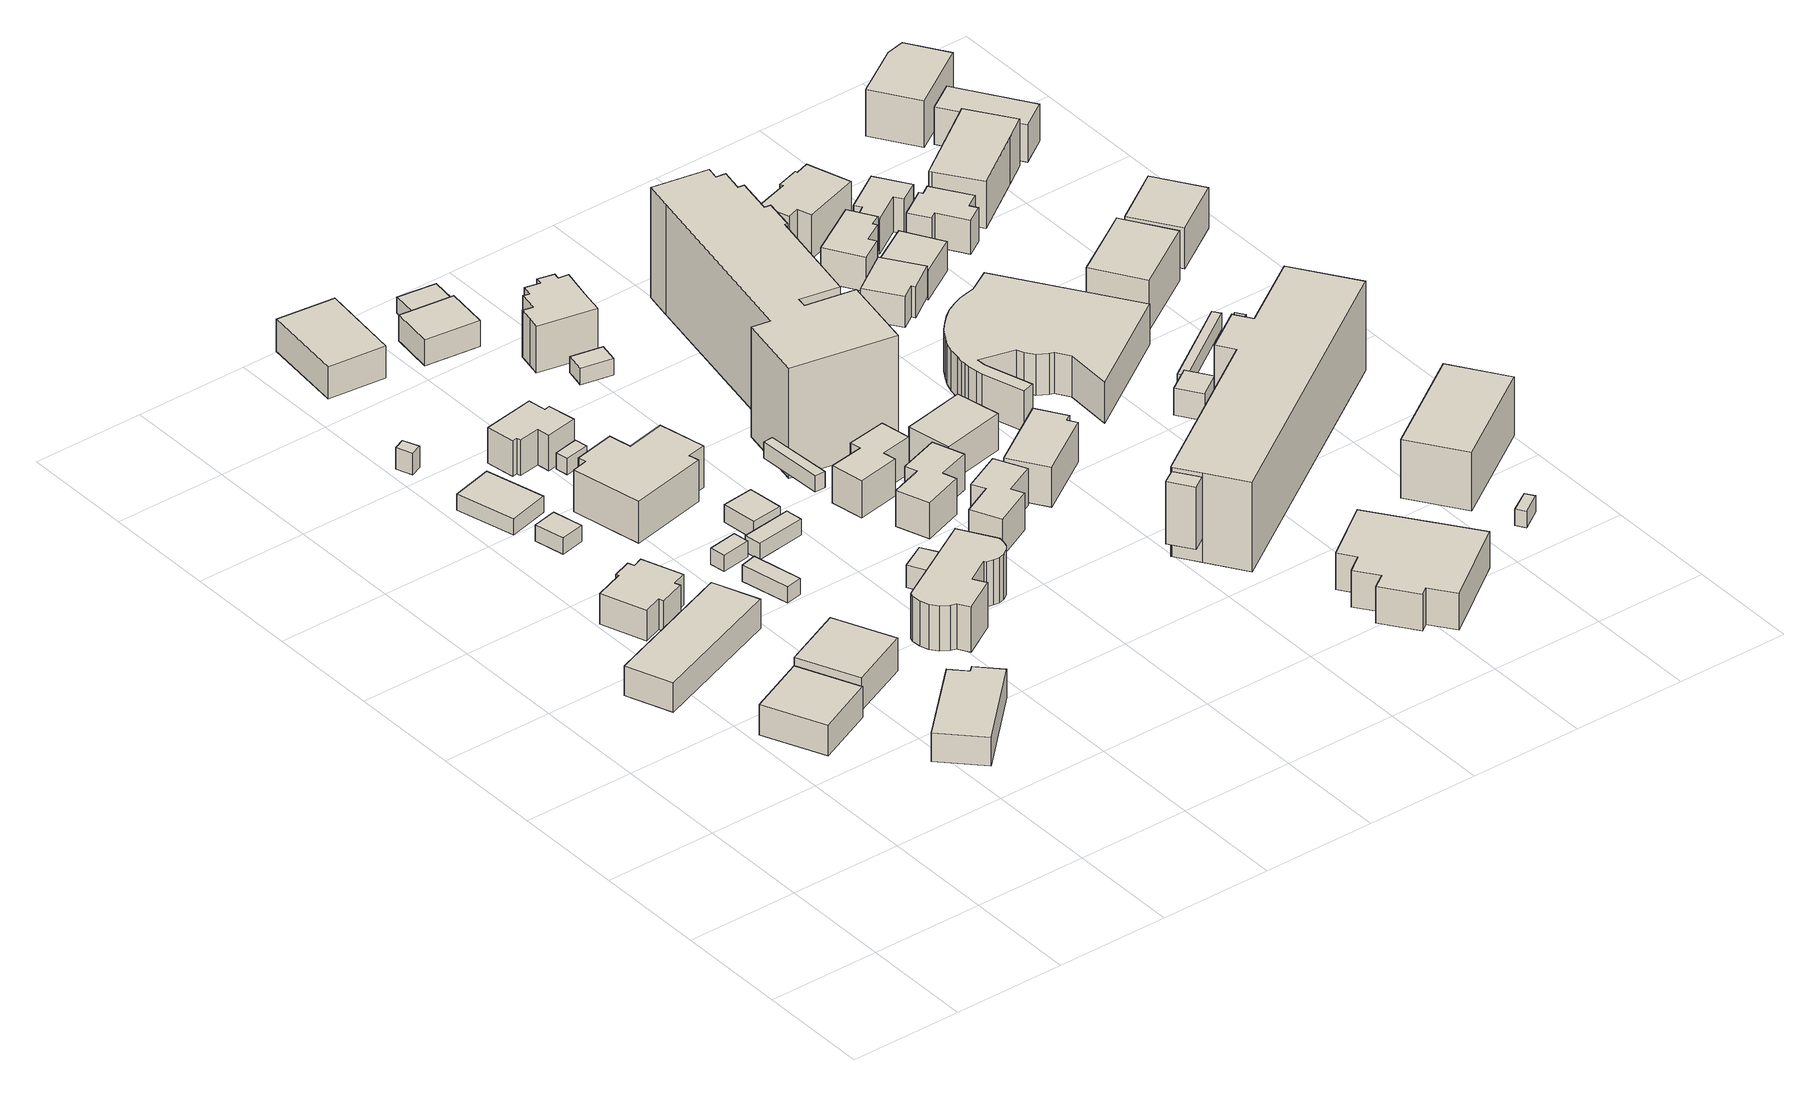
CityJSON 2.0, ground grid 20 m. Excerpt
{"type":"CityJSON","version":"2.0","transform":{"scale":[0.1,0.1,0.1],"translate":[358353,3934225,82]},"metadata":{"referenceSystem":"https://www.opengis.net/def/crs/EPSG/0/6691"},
"CityObjects":{
"building1":{"type":"Building","attributes":{"usage":"412","measuredHeight":7.4,"storeysAboveGround":2,"BuildingIDAttribute.prefecture":"14","BuildingIDAttribute.city":"14153","BuildingDetailAttribute.totalFloorArea":227.11,"BuildingDetailAttribute.buildingFootprintArea":113.55,"BuildingDetailAttribute.buildingStructureType":"601","BuildingDetailAttribute.buildingStructureOrgType":"1","BuildingDetailAttribute.orgUsage":"20","BuildingDetailAttribute.surveyYear":2015},"geometry":[{"type":"Solid","lod":"1","boundaries":[[[[0,1,2,3]],[[2,4,5,3]],[[1,6,4,2]],[[0,7,6,1]],[[3,5,7,0]],[[4,6,7,5]]]]}]},
"building2":{"type":"Building","attributes":{"usage":"412","measuredHeight":6.7,"storeysAboveGround":2,"BuildingIDAttribute.prefecture":"14","BuildingIDAttribute.city":"14153","BuildingDetailAttribute.totalFloorArea":373.74,"BuildingDetailAttribute.buildingFootprintArea":186.87,"BuildingDetailAttribute.buildingStructureType":"601","BuildingDetailAttribute.buildingStructureOrgType":"1","BuildingDetailAttribute.orgUsage":"20","BuildingDetailAttribute.surveyYear":2015},"geometry":[{"type":"Solid","lod":"1","boundaries":[[[[8,9,10,11]],[[10,12,13,11]],[[9,14,12,10]],[[8,15,14,9]],[[11,13,15,8]],[[12,14,15,13]]]]}]},
"building3":{"type":"Building","attributes":{"usage":"411","measuredHeight":6.9,"storeysAboveGround":2,"BuildingIDAttribute.prefecture":"14","BuildingIDAttribute.city":"14153","BuildingDetailAttribute.totalFloorArea":157.57,"BuildingDetailAttribute.buildingFootprintArea":78.78,"BuildingDetailAttribute.buildingStructureType":"601","BuildingDetailAttribute.buildingStructureOrgType":"1","BuildingDetailAttribute.orgUsage":"10","BuildingDetailAttribute.surveyYear":2015},"geometry":[{"type":"Solid","lod":"1","boundaries":[[[[16,17,18,19,20,21,22,23,24,25,26,27]],[[26,28,29,27]],[[25,30,28,26]],[[24,31,30,25]],[[23,32,31,24]],[[22,33,32,23]],[[21,34,33,22]],[[20,35,34,21]],[[19,36,35,20]],[[18,37,36,19]],[[17,38,37,18]],[[16,39,38,17]],[[27,29,39,16]],[[28,30,31,32,33,34,35,36,37,38,39,29]]]]}]},
"building4":{"type":"Building","attributes":{"usage":"412","measuredHeight":6.5,"storeysAboveGround":2,"BuildingIDAttribute.prefecture":"14","BuildingIDAttribute.city":"14153","BuildingDetailAttribute.totalFloorArea":269.9,"BuildingDetailAttribute.buildingFootprintArea":134.95,"BuildingDetailAttribute.buildingStructureType":"601","BuildingDetailAttribute.buildingStructureOrgType":"1","BuildingDetailAttribute.orgUsage":"20","BuildingDetailAttribute.surveyYear":2015},"geometry":[{"type":"Solid","lod":"1","boundaries":[[[[40,41,42,43,44,45]],[[44,46,47,45]],[[43,48,46,44]],[[42,49,48,43]],[[41,50,49,42]],[[40,51,50,41]],[[45,47,51,40]],[[46,48,49,50,51,47]]]]}]},
"building5":{"type":"Building","attributes":{"usage":"412","measuredHeight":7.7,"storeysAboveGround":2,"BuildingIDAttribute.prefecture":"14","BuildingIDAttribute.city":"14153","BuildingDetailAttribute.totalFloorArea":229.03,"BuildingDetailAttribute.buildingFootprintArea":114.52,"BuildingDetailAttribute.buildingStructureType":"601","BuildingDetailAttribute.buildingStructureOrgType":"1","BuildingDetailAttribute.orgUsage":"20","BuildingDetailAttribute.surveyYear":2015},"geometry":[{"type":"Solid","lod":"1","boundaries":[[[[52,53,54,55]],[[54,56,57,55]],[[53,58,56,54]],[[52,59,58,53]],[[55,57,59,52]],[[56,58,59,57]]]]}]},
"building6":{"type":"Building","attributes":{"BuildingIDAttribute.prefecture":"14","BuildingIDAttribute.city":"14153","BuildingDetailAttribute.surveyYear":2015},"geometry":[{"type":"Solid","lod":"1","boundaries":[[[[60,61,62,63]],[[62,64,65,63]],[[61,66,64,62]],[[60,67,66,61]],[[63,65,67,60]],[[64,66,67,65]]]]}]},
"building7":{"type":"Building","attributes":{"usage":"411","storeysAboveGround":1,"BuildingIDAttribute.prefecture":"14","BuildingIDAttribute.city":"14153","BuildingDetailAttribute.totalFloorArea":80.74,"BuildingDetailAttribute.buildingFootprintArea":80.74,"BuildingDetailAttribute.buildingStructureType":"601","BuildingDetailAttribute.buildingStructureOrgType":"1","BuildingDetailAttribute.orgUsage":"10","BuildingDetailAttribute.surveyYear":2015},"geometry":[{"type":"Solid","lod":"1","boundaries":[[[[68,69,70,71]],[[70,72,73,71]],[[69,74,72,70]],[[68,75,74,69]],[[71,73,75,68]],[[72,74,75,73]]]]}]},
"building8":{"type":"Building","attributes":{"measuredHeight":5,"BuildingIDAttribute.prefecture":"14","BuildingIDAttribute.city":"14153","BuildingDetailAttribute.surveyYear":2015},"geometry":[{"type":"Solid","lod":"1","boundaries":[[[[76,77,78,79]],[[78,80,81,79]],[[77,82,80,78]],[[76,83,82,77]],[[79,81,83,76]],[[80,82,83,81]]]]}]},
"building9":{"type":"Building","attributes":{"BuildingIDAttribute.prefecture":"14","BuildingIDAttribute.city":"14153","BuildingDetailAttribute.surveyYear":2015},"geometry":[{"type":"Solid","lod":"1","boundaries":[[[[84,85,86,87]],[[86,88,89,87]],[[85,90,88,86]],[[84,91,90,85]],[[87,89,91,84]],[[88,90,91,89]]]]}]},
"building10":{"type":"Building","attributes":{"BuildingIDAttribute.prefecture":"14","BuildingIDAttribute.city":"14153","BuildingDetailAttribute.surveyYear":2015},"geometry":[{"type":"Solid","lod":"1","boundaries":[[[[92,93,94,95]],[[94,96,97,95]],[[93,98,96,94]],[[92,99,98,93]],[[95,97,99,92]],[[96,98,99,97]]]]}]},
"building11":{"type":"Building","attributes":{"usage":"411","measuredHeight":7.5,"storeysAboveGround":2,"BuildingIDAttribute.prefecture":"14","BuildingIDAttribute.city":"14153","BuildingDetailAttribute.totalFloorArea":120.99,"BuildingDetailAttribute.buildingFootprintArea":60.5,"BuildingDetailAttribute.buildingStructureType":"601","BuildingDetailAttribute.buildingStructureOrgType":"1","BuildingDetailAttribute.orgUsage":"10","BuildingDetailAttribute.surveyYear":2015},"geometry":[{"type":"Solid","lod":"1","boundaries":[[[[100,101,102,103,104,105,106,107,108,109]],[[108,110,111,109]],[[107,112,110,108]],[[106,113,112,107]],[[105,114,113,106]],[[104,115,114,105]],[[103,116,115,104]],[[102,117,116,103]],[[101,118,117,102]],[[100,119,118,101]],[[109,111,119,100]],[[110,112,113,114,115,116,117,118,119,111]]]]}]},
"building12":{"type":"Building","attributes":{"BuildingIDAttribute.prefecture":"14","BuildingIDAttribute.city":"14153","BuildingDetailAttribute.surveyYear":2015},"geometry":[{"type":"Solid","lod":"1","boundaries":[[[[120,121,122,123]],[[122,124,125,123]],[[121,126,124,122]],[[120,127,126,121]],[[123,125,127,120]],[[124,126,127,125]]]]}]},
"building13":{"type":"Building","attributes":{"usage":"411","measuredHeight":8.9,"storeysAboveGround":2,"BuildingIDAttribute.prefecture":"14","BuildingIDAttribute.city":"14153","BuildingDetailAttribute.totalFloorArea":356.47,"BuildingDetailAttribute.buildingFootprintArea":178.23,"BuildingDetailAttribute.buildingStructureType":"601","BuildingDetailAttribute.buildingStructureOrgType":"1","BuildingDetailAttribute.orgUsage":"10","BuildingDetailAttribute.surveyYear":2015},"geometry":[{"type":"Solid","lod":"1","boundaries":[[[[128,129,130,131,132,133,134,135,136,137]],[[136,138,139,137]],[[135,140,138,136]],[[134,141,140,135]],[[133,142,141,134]],[[132,143,142,133]],[[131,144,143,132]],[[130,145,144,131]],[[129,146,145,130]],[[128,147,146,129]],[[137,139,147,128]],[[138,140,141,142,143,144,145,146,147,139]]]]}]},
"building14":{"type":"Building","attributes":{"BuildingIDAttribute.prefecture":"14","BuildingIDAttribute.city":"14153","BuildingDetailAttribute.surveyYear":2015},"geometry":[{"type":"Solid","lod":"1","boundaries":[[[[148,149,150,151]],[[150,152,153,151]],[[149,154,152,150]],[[148,155,154,149]],[[151,153,155,148]],[[152,154,155,153]]]]}]},
"building15":{"type":"Building","attributes":{"usage":"413","measuredHeight":10.3,"storeysAboveGround":2,"BuildingIDAttribute.prefecture":"14","BuildingIDAttribute.city":"14153","BuildingDetailAttribute.totalFloorArea":284.96,"BuildingDetailAttribute.buildingFootprintArea":142.48,"BuildingDetailAttribute.buildingStructureType":"601","BuildingDetailAttribute.buildingStructureOrgType":"1","BuildingDetailAttribute.orgUsage":"30","BuildingDetailAttribute.surveyYear":2015},"geometry":[{"type":"Solid","lod":"1","boundaries":[[[[156,157,158,159,160,161,162,163,164,165,166,167,168,169,170,171,172,173,174,175]],[[174,176,177,175]],[[173,178,176,174]],[[172,179,178,173]],[[171,180,179,172]],[[170,181,180,171]],[[169,182,181,170]],[[168,183,182,169]],[[167,184,183,168]],[[166,185,184,167]],[[165,186,185,166]],[[164,187,186,165]],[[163,188,187,164]],[[162,189,188,163]],[[161,190,189,162]],[[160,191,190,161]],[[159,192,191,160]],[[158,193,192,159]],[[157,194,193,158]],[[156,195,194,157]],[[175,177,195,156]],[[176,178,179,180,181,182,183,184,185,186,187,188,189,190,191,192,193,194,195,177]]]]}]},
"building16":{"type":"Building","attributes":{"usage":"412","measuredHeight":6.8,"storeysAboveGround":2,"BuildingIDAttribute.prefecture":"14","BuildingIDAttribute.city":"14153","BuildingDetailAttribute.totalFloorArea":257.32,"BuildingDetailAttribute.buildingFootprintArea":128.66,"BuildingDetailAttribute.buildingStructureType":"601","BuildingDetailAttribute.buildingStructureOrgType":"1","BuildingDetailAttribute.orgUsage":"20","BuildingDetailAttribute.surveyYear":2015},"geometry":[{"type":"Solid","lod":"1","boundaries":[[[[196,197,198,199]],[[198,200,201,199]],[[197,202,200,198]],[[196,203,202,197]],[[199,201,203,196]],[[200,202,203,201]]]]}]},
"building17":{"type":"Building","attributes":{"usage":"411","measuredHeight":3.7,"storeysAboveGround":1,"BuildingIDAttribute.prefecture":"14","BuildingIDAttribute.city":"14153","BuildingDetailAttribute.totalFloorArea":35.88,"BuildingDetailAttribute.buildingFootprintArea":35.88,"BuildingDetailAttribute.buildingStructureType":"610","BuildingDetailAttribute.buildingStructureOrgType":"2","BuildingDetailAttribute.orgUsage":"10","BuildingDetailAttribute.surveyYear":2015},"geometry":[{"type":"Solid","lod":"1","boundaries":[[[[204,205,206,207]],[[206,208,209,207]],[[205,210,208,206]],[[204,211,210,205]],[[207,209,211,204]],[[208,210,211,209]]]]}]},
"building18":{"type":"Building","attributes":{"measuredHeight":6.7,"BuildingIDAttribute.prefecture":"14","BuildingIDAttribute.city":"14153","BuildingDetailAttribute.surveyYear":2015},"geometry":[{"type":"Solid","lod":"1","boundaries":[[[[212,213,214,215]],[[214,216,217,215]],[[213,218,216,214]],[[212,219,218,213]],[[215,217,219,212]],[[216,218,219,217]]]]}]},
"building19":{"type":"Building","attributes":{"usage":"412","measuredHeight":5.6,"storeysAboveGround":1,"BuildingIDAttribute.prefecture":"14","BuildingIDAttribute.city":"14153","BuildingDetailAttribute.totalFloorArea":75.4,"BuildingDetailAttribute.buildingFootprintArea":75.4,"BuildingDetailAttribute.buildingStructureType":"601","BuildingDetailAttribute.buildingStructureOrgType":"1","BuildingDetailAttribute.orgUsage":"20","BuildingDetailAttribute.surveyYear":2015},"geometry":[{"type":"Solid","lod":"1","boundaries":[[[[220,221,222,223]],[[222,224,225,223]],[[221,226,224,222]],[[220,227,226,221]],[[223,225,227,220]],[[224,226,227,225]]]]}]},
"building20":{"type":"Building","attributes":{"BuildingIDAttribute.prefecture":"14","BuildingIDAttribute.city":"14153","BuildingDetailAttribute.surveyYear":2015},"geometry":[{"type":"Solid","lod":"1","boundaries":[[[[228,229,230,231]],[[230,232,233,231]],[[229,234,232,230]],[[228,235,234,229]],[[231,233,235,228]],[[232,234,235,233]]]]}]},
"building21":{"type":"Building","attributes":{"usage":"411","storeysAboveGround":2,"BuildingIDAttribute.prefecture":"14","BuildingIDAttribute.city":"14153","BuildingDetailAttribute.totalFloorArea":78.2,"BuildingDetailAttribute.buildingFootprintArea":39.1,"BuildingDetailAttribute.buildingStructureType":"601","BuildingDetailAttribute.buildingStructureOrgType":"1","BuildingDetailAttribute.orgUsage":"10","BuildingDetailAttribute.surveyYear":2015},"geometry":[{"type":"Solid","lod":"1","boundaries":[[[[236,237,238,239]],[[238,240,241,239]],[[237,242,240,238]],[[236,243,242,237]],[[239,241,243,236]],[[240,242,243,241]]]]}]},
"building22":{"type":"Building","attributes":{"usage":"412","measuredHeight":7.7,"storeysAboveGround":2,"BuildingIDAttribute.prefecture":"14","BuildingIDAttribute.city":"14153","BuildingDetailAttribute.totalFloorArea":134.93,"BuildingDetailAttribute.buildingFootprintArea":67.46,"BuildingDetailAttribute.buildingStructureType":"601","BuildingDetailAttribute.buildingStructureOrgType":"1","BuildingDetailAttribute.orgUsage":"20","BuildingDetailAttribute.surveyYear":2015},"geometry":[{"type":"Solid","lod":"1","boundaries":[[[[244,245,246,247,248,249,250,251]],[[250,252,253,251]],[[249,254,252,250]],[[248,255,254,249]],[[247,256,255,248]],[[246,257,256,247]],[[245,258,257,246]],[[244,259,258,245]],[[251,253,259,244]],[[252,254,255,256,257,258,259,253]]]]}]},
"building23":{"type":"Building","attributes":{"usage":"412","measuredHeight":7.3,"storeysAboveGround":2,"BuildingIDAttribute.prefecture":"14","BuildingIDAttribute.city":"14153","BuildingDetailAttribute.totalFloorArea":142.23,"BuildingDetailAttribute.buildingFootprintArea":71.11,"BuildingDetailAttribute.buildingStructureType":"601","BuildingDetailAttribute.buildingStructureOrgType":"1","BuildingDetailAttribute.orgUsage":"20","BuildingDetailAttribute.surveyYear":2015},"geometry":[{"type":"Solid","lod":"1","boundaries":[[[[260,261,262,263,264,265,266,267]],[[266,268,269,267]],[[265,270,268,266]],[[264,271,270,265]],[[263,272,271,264]],[[262,273,272,263]],[[261,274,273,262]],[[260,275,274,261]],[[267,269,275,260]],[[268,270,271,272,273,274,275,269]]]]}]},
"building24":{"type":"Building","attributes":{"BuildingIDAttribute.prefecture":"14","BuildingIDAttribute.city":"14153","BuildingDetailAttribute.surveyYear":2015},"geometry":[{"type":"Solid","lod":"1","boundaries":[[[[276,277,278,279]],[[278,280,281,279]],[[277,282,280,278]],[[276,283,282,277]],[[279,281,283,276]],[[280,282,283,281]]]]}]},
"building25":{"type":"Building","attributes":{"usage":"412","measuredHeight":7.5,"storeysAboveGround":2,"BuildingIDAttribute.prefecture":"14","BuildingIDAttribute.city":"14153","BuildingDetailAttribute.totalFloorArea":141.42,"BuildingDetailAttribute.buildingFootprintArea":70.71,"BuildingDetailAttribute.buildingStructureType":"601","BuildingDetailAttribute.buildingStructureOrgType":"1","BuildingDetailAttribute.orgUsage":"20","BuildingDetailAttribute.surveyYear":2015},"geometry":[{"type":"Solid","lod":"1","boundaries":[[[[284,285,286,287,288,289,290,291]],[[290,292,293,291]],[[289,294,292,290]],[[288,295,294,289]],[[287,296,295,288]],[[286,297,296,287]],[[285,298,297,286]],[[284,299,298,285]],[[291,293,299,284]],[[292,294,295,296,297,298,299,293]]]]}]},
"building26":{"type":"Building","attributes":{"usage":"411","measuredHeight":9.6,"storeysAboveGround":3,"BuildingIDAttribute.prefecture":"14","BuildingIDAttribute.city":"14153","BuildingDetailAttribute.totalFloorArea":243.82,"BuildingDetailAttribute.buildingFootprintArea":81.27,"BuildingDetailAttribute.buildingStructureType":"601","BuildingDetailAttribute.buildingStructureOrgType":"1","BuildingDetailAttribute.orgUsage":"10","BuildingDetailAttribute.surveyYear":2015},"geometry":[{"type":"Solid","lod":"1","boundaries":[[[[300,301,302,303,304,305,306,307,308,309,310,311,312,313]],[[312,314,315,313]],[[311,316,314,312]],[[310,317,316,311]],[[309,318,317,310]],[[308,319,318,309]],[[307,320,319,308]],[[306,321,320,307]],[[305,322,321,306]],[[304,323,322,305]],[[303,324,323,304]],[[302,325,324,303]],[[301,326,325,302]],[[300,327,326,301]],[[313,315,327,300]],[[314,316,317,318,319,320,321,322,323,324,325,326,327,315]]]]}]},
"building27":{"type":"Building","attributes":{"usage":"412","measuredHeight":12.8,"storeysAboveGround":6,"BuildingIDAttribute.prefecture":"14","BuildingIDAttribute.city":"14153","BuildingDetailAttribute.totalFloorArea":72.47,"BuildingDetailAttribute.buildingFootprintArea":12.08,"BuildingDetailAttribute.buildingStructureType":"610","BuildingDetailAttribute.buildingStructureOrgType":"2","BuildingDetailAttribute.orgUsage":"20","BuildingDetailAttribute.surveyYear":2015},"geometry":[{"type":"Solid","lod":"1","boundaries":[[[[328,329,330,331]],[[330,332,333,331]],[[329,334,332,330]],[[328,335,334,329]],[[331,333,335,328]],[[332,334,335,333]]]]}]},
"building28":{"type":"Building","attributes":{"usage":"412","measuredHeight":7.9,"storeysAboveGround":2,"BuildingIDAttribute.prefecture":"14","BuildingIDAttribute.city":"14153","BuildingDetailAttribute.totalFloorArea":156.01,"BuildingDetailAttribute.buildingFootprintArea":78.01,"BuildingDetailAttribute.buildingStructureType":"601","BuildingDetailAttribute.buildingStructureOrgType":"1","BuildingDetailAttribute.orgUsage":"20","BuildingDetailAttribute.surveyYear":2015},"geometry":[{"type":"Solid","lod":"1","boundaries":[[[[336,337,338,339]],[[338,340,341,339]],[[337,342,340,338]],[[336,343,342,337]],[[339,341,343,336]],[[340,342,343,341]]]]}]},
"building29":{"type":"Building","attributes":{"usage":"411","measuredHeight":8.7,"storeysAboveGround":2,"BuildingIDAttribute.prefecture":"14","BuildingIDAttribute.city":"14153","BuildingDetailAttribute.totalFloorArea":176.32,"BuildingDetailAttribute.buildingFootprintArea":88.16,"BuildingDetailAttribute.buildingStructureType":"601","BuildingDetailAttribute.buildingStructureOrgType":"1","BuildingDetailAttribute.orgUsage":"10","BuildingDetailAttribute.surveyYear":2015},"geometry":[{"type":"Solid","lod":"1","boundaries":[[[[344,345,346,347,348,349]],[[348,350,351,349]],[[347,352,350,348]],[[346,353,352,347]],[[345,354,353,346]],[[344,355,354,345]],[[349,351,355,344]],[[350,352,353,354,355,351]]]]}]},
"building30":{"type":"Building","attributes":{"usage":"412","measuredHeight":21.2,"storeysAboveGround":7,"BuildingIDAttribute.prefecture":"14","BuildingIDAttribute.city":"14153","BuildingDetailAttribute.totalFloorArea":4396.04,"BuildingDetailAttribute.buildingFootprintArea":628.01,"BuildingDetailAttribute.buildingStructureType":"610","BuildingDetailAttribute.buildingStructureOrgType":"2","BuildingDetailAttribute.orgUsage":"20","BuildingDetailAttribute.surveyYear":2015},"geometry":[{"type":"Solid","lod":"1","boundaries":[[[[356,357,358,359,360,361,362,363,364,365,366,367,368,369,370,371,372,373,374,375]],[[374,376,377,375]],[[373,378,376,374]],[[372,379,378,373]],[[371,380,379,372]],[[370,381,380,371]],[[369,382,381,370]],[[368,383,382,369]],[[367,384,383,368]],[[366,385,384,367]],[[365,386,385,366]],[[364,387,386,365]],[[363,388,387,364]],[[362,389,388,363]],[[361,390,389,362]],[[360,391,390,361]],[[359,392,391,360]],[[358,393,392,359]],[[357,394,393,358]],[[356,395,394,357]],[[375,377,395,356]],[[376,378,379,380,381,382,383,384,385,386,387,388,389,390,391,392,393,394,395,377]]]]}]},
"building31":{"type":"Building","attributes":{"measuredHeight":7.3,"BuildingIDAttribute.prefecture":"14","BuildingIDAttribute.city":"14153","BuildingDetailAttribute.surveyYear":2015},"geometry":[{"type":"Solid","lod":"1","boundaries":[[[[396,397,398,399,400,401,402,403,404,405]],[[404,406,407,405]],[[403,408,406,404]],[[402,409,408,403]],[[401,410,409,402]],[[400,411,410,401]],[[399,412,411,400]],[[398,413,412,399]],[[397,414,413,398]],[[396,415,414,397]],[[405,407,415,396]],[[406,408,409,410,411,412,413,414,415,407]]]]}]},
"building32":{"type":"Building","attributes":{"usage":"412","measuredHeight":17,"storeysAboveGround":6,"BuildingIDAttribute.prefecture":"14","BuildingIDAttribute.city":"14153","BuildingDetailAttribute.totalFloorArea":3947.11,"BuildingDetailAttribute.buildingFootprintArea":657.85,"BuildingDetailAttribute.buildingStructureType":"610","BuildingDetailAttribute.buildingStructureOrgType":"2","BuildingDetailAttribute.orgUsage":"20","BuildingDetailAttribute.surveyYear":2015},"geometry":[{"type":"Solid","lod":"1","boundaries":[[[[416,417,418,419,420,421,422,423,424,425]],[[424,426,427,425]],[[423,428,426,424]],[[422,429,428,423]],[[421,430,429,422]],[[420,431,430,421]],[[419,432,431,420]],[[418,433,432,419]],[[417,434,433,418]],[[416,435,434,417]],[[425,427,435,416]],[[426,428,429,430,431,432,433,434,435,427]]]]}]},
"building33":{"type":"Building","attributes":{"usage":"411","measuredHeight":7,"storeysAboveGround":2,"BuildingIDAttribute.prefecture":"14","BuildingIDAttribute.city":"14153","BuildingDetailAttribute.totalFloorArea":111.38,"BuildingDetailAttribute.buildingFootprintArea":55.69,"BuildingDetailAttribute.buildingStructureType":"601","BuildingDetailAttribute.buildingStructureOrgType":"1","BuildingDetailAttribute.orgUsage":"10","BuildingDetailAttribute.surveyYear":2015},"geometry":[{"type":"Solid","lod":"1","boundaries":[[[[436,437,438,439,440,441]],[[440,442,443,441]],[[439,444,442,440]],[[438,445,444,439]],[[437,446,445,438]],[[436,447,446,437]],[[441,443,447,436]],[[442,444,445,446,447,443]]]]}]},
"building34":{"type":"Building","attributes":{"usage":"422","measuredHeight":10.6,"storeysAboveGround":2,"BuildingIDAttribute.prefecture":"14","BuildingIDAttribute.city":"14153","BuildingDetailAttribute.totalFloorArea":1044.1,"BuildingDetailAttribute.buildingFootprintArea":522.05,"BuildingDetailAttribute.buildingStructureType":"610","BuildingDetailAttribute.buildingStructureOrgType":"2","BuildingDetailAttribute.orgUsage":"135","BuildingDetailAttribute.surveyYear":2015},"geometry":[{"type":"Solid","lod":"1","boundaries":[[[[448,449,450,451,452,453,454,455,456,457,458,459,460,461,462,463,464,465,466,467,468,469,470,471,472,473,474,475,476,477]],[[476,478,479,477]],[[475,480,478,476]],[[474,481,480,475]],[[473,482,481,474]],[[472,483,482,473]],[[471,484,483,472]],[[470,485,484,471]],[[469,486,485,470]],[[468,487,486,469]],[[467,488,487,468]],[[466,489,488,467]],[[465,490,489,466]],[[464,491,490,465]],[[463,492,491,464]],[[462,493,492,463]],[[461,494,493,462]],[[460,495,494,461]],[[459,496,495,460]],[[458,497,496,459]],[[457,498,497,458]],[[456,499,498,457]],[[455,500,499,456]],[[454,501,500,455]],[[453,502,501,454]],[[452,503,502,453]],[[451,504,503,452]],[[450,505,504,451]],[[449,506,505,450]],[[448,507,506,449]],[[477,479,507,448]],[[478,480,481,482,483,484,485,486,487,488,489,490,491,492,493,494,495,496,497,498,499,500,501,502,503,504,505,506,507,479]]]]}]},
"building35":{"type":"Building","attributes":{"measuredHeight":6.8,"BuildingIDAttribute.prefecture":"14","BuildingIDAttribute.city":"14153","BuildingDetailAttribute.surveyYear":2015},"geometry":[{"type":"Solid","lod":"1","boundaries":[[[[508,509,510,511]],[[510,512,513,511]],[[509,514,512,510]],[[508,515,514,509]],[[511,513,515,508]],[[512,514,515,513]]]]}]},
"building36":{"type":"Building","attributes":{"BuildingIDAttribute.prefecture":"14","BuildingIDAttribute.city":"14153","BuildingDetailAttribute.surveyYear":2015},"geometry":[{"type":"Solid","lod":"1","boundaries":[[[[516,517,518,519]],[[518,520,521,519]],[[517,522,520,518]],[[516,523,522,517]],[[519,521,523,516]],[[520,522,523,521]]]]}]},
"building37":{"type":"Building","attributes":{"usage":"411","measuredHeight":7.3,"storeysAboveGround":2,"BuildingIDAttribute.prefecture":"14","BuildingIDAttribute.city":"14153","BuildingDetailAttribute.totalFloorArea":115.41,"BuildingDetailAttribute.buildingFootprintArea":57.7,"BuildingDetailAttribute.buildingStructureType":"601","BuildingDetailAttribute.buildingStructureOrgType":"1","BuildingDetailAttribute.orgUsage":"10","BuildingDetailAttribute.surveyYear":2015},"geometry":[{"type":"Solid","lod":"1","boundaries":[[[[524,525,526,527,528,529,530,531]],[[530,532,533,531]],[[529,534,532,530]],[[528,535,534,529]],[[527,536,535,528]],[[526,537,536,527]],[[525,538,537,526]],[[524,539,538,525]],[[531,533,539,524]],[[532,534,535,536,537,538,539,533]]]]}]},
"building38":{"type":"Building","attributes":{"usage":"411","measuredHeight":8.3,"storeysAboveGround":2,"BuildingIDAttribute.prefecture":"14","BuildingIDAttribute.city":"14153","BuildingDetailAttribute.totalFloorArea":108.75,"BuildingDetailAttribute.buildingFootprintArea":54.37,"BuildingDetailAttribute.buildingStructureType":"601","BuildingDetailAttribute.buildingStructureOrgType":"1","BuildingDetailAttribute.orgUsage":"10","BuildingDetailAttribute.surveyYear":2015},"geometry":[{"type":"Solid","lod":"1","boundaries":[[[[540,541,542,543]],[[542,544,545,543]],[[541,546,544,542]],[[540,547,546,541]],[[543,545,547,540]],[[544,546,547,545]]]]}]},
"building39":{"type":"Building","attributes":{"usage":"411","measuredHeight":9.3,"storeysAboveGround":2,"BuildingIDAttribute.prefecture":"14","BuildingIDAttribute.city":"14153","BuildingDetailAttribute.totalFloorArea":168.23,"BuildingDetailAttribute.buildingFootprintArea":84.11,"BuildingDetailAttribute.buildingStructureType":"601","BuildingDetailAttribute.buildingStructureOrgType":"1","BuildingDetailAttribute.orgUsage":"10","BuildingDetailAttribute.surveyYear":2015},"geometry":[{"type":"Solid","lod":"1","boundaries":[[[[548,549,550,551,552,553,554,555,556,557]],[[556,558,559,557]],[[555,560,558,556]],[[554,561,560,555]],[[553,562,561,554]],[[552,563,562,553]],[[551,564,563,552]],[[550,565,564,551]],[[549,566,565,550]],[[548,567,566,549]],[[557,559,567,548]],[[558,560,561,562,563,564,565,566,567,559]]]]}]},
"building40":{"type":"Building","attributes":{"usage":"412","measuredHeight":11.8,"storeysAboveGround":3,"BuildingIDAttribute.prefecture":"14","BuildingIDAttribute.city":"14153","BuildingDetailAttribute.totalFloorArea":710.38,"BuildingDetailAttribute.buildingFootprintArea":236.79,"BuildingDetailAttribute.buildingStructureType":"610","BuildingDetailAttribute.buildingStructureOrgType":"2","BuildingDetailAttribute.orgUsage":"20","BuildingDetailAttribute.surveyYear":2015},"geometry":[{"type":"Solid","lod":"1","boundaries":[[[[568,569,570,571]],[[570,572,573,571]],[[569,574,572,570]],[[568,575,574,569]],[[571,573,575,568]],[[572,574,575,573]]]]}]},
"building41":{"type":"Building","attributes":{"usage":"412","storeysAboveGround":1,"BuildingIDAttribute.prefecture":"14","BuildingIDAttribute.city":"14153","BuildingDetailAttribute.totalFloorArea":41.96,"BuildingDetailAttribute.buildingFootprintArea":41.96,"BuildingDetailAttribute.buildingStructureType":"610","BuildingDetailAttribute.buildingStructureOrgType":"2","BuildingDetailAttribute.orgUsage":"20","BuildingDetailAttribute.surveyYear":2015},"geometry":[{"type":"Solid","lod":"1","boundaries":[[[[576,577,578,579]],[[578,580,581,579]],[[577,582,580,578]],[[576,583,582,577]],[[579,581,583,576]],[[580,582,583,581]]]]}]},
"building42":{"type":"Building","attributes":{"BuildingIDAttribute.prefecture":"14","BuildingIDAttribute.city":"14153","BuildingDetailAttribute.surveyYear":2015},"geometry":[{"type":"Solid","lod":"1","boundaries":[[[[584,585,586,587]],[[586,588,589,587]],[[585,590,588,586]],[[584,591,590,585]],[[587,589,591,584]],[[588,590,591,589]]]]}]},
"building43":{"type":"Building","attributes":{"usage":"411","measuredHeight":7.2,"storeysAboveGround":2,"BuildingIDAttribute.prefecture":"14","BuildingIDAttribute.city":"14153","BuildingDetailAttribute.totalFloorArea":93.58,"BuildingDetailAttribute.buildingFootprintArea":46.79,"BuildingDetailAttribute.buildingStructureType":"601","BuildingDetailAttribute.buildingStructureOrgType":"1","BuildingDetailAttribute.orgUsage":"10","BuildingDetailAttribute.surveyYear":2015},"geometry":[{"type":"Solid","lod":"1","boundaries":[[[[592,593,594,595,596,597,598,599,600]],[[599,601,602,600]],[[598,603,601,599]],[[597,604,603,598]],[[596,605,604,597]],[[595,606,605,596]],[[594,607,606,595]],[[593,608,607,594]],[[592,609,608,593]],[[600,602,609,592]],[[601,603,604,605,606,607,608,609,602]]]]}]},
"building44":{"type":"Building","attributes":{"measuredHeight":6.3,"BuildingIDAttribute.prefecture":"14","BuildingIDAttribute.city":"14153","BuildingDetailAttribute.surveyYear":2015},"geometry":[{"type":"Solid","lod":"1","boundaries":[[[[610,611,612,613]],[[612,614,615,613]],[[611,616,614,612]],[[610,617,616,611]],[[613,615,617,610]],[[614,616,617,615]]]]}]},
"building45":{"type":"Building","attributes":{"usage":"411","measuredHeight":7.1,"storeysAboveGround":2,"BuildingIDAttribute.prefecture":"14","BuildingIDAttribute.city":"14153","BuildingDetailAttribute.totalFloorArea":106.09,"BuildingDetailAttribute.buildingFootprintArea":53.05,"BuildingDetailAttribute.buildingStructureType":"601","BuildingDetailAttribute.buildingStructureOrgType":"1","BuildingDetailAttribute.orgUsage":"10","BuildingDetailAttribute.surveyYear":2015},"geometry":[{"type":"Solid","lod":"1","boundaries":[[[[618,619,620,621,622,623,624,625,626,627]],[[626,628,629,627]],[[625,630,628,626]],[[624,631,630,625]],[[623,632,631,624]],[[622,633,632,623]],[[621,634,633,622]],[[620,635,634,621]],[[619,636,635,620]],[[618,637,636,619]],[[627,629,637,618]],[[628,630,631,632,633,634,635,636,637,629]]]]}]},
"building46":{"type":"Building","attributes":{"usage":"411","measuredHeight":10.1,"storeysAboveGround":2,"BuildingIDAttribute.prefecture":"14","BuildingIDAttribute.city":"14153","BuildingDetailAttribute.totalFloorArea":235.54,"BuildingDetailAttribute.buildingFootprintArea":117.77,"BuildingDetailAttribute.buildingStructureType":"601","BuildingDetailAttribute.buildingStructureOrgType":"1","BuildingDetailAttribute.orgUsage":"10","BuildingDetailAttribute.surveyYear":2015},"geometry":[{"type":"Solid","lod":"1","boundaries":[[[[638,639,640,641]],[[640,642,643,641]],[[639,644,642,640]],[[638,645,644,639]],[[641,643,645,638]],[[642,644,645,643]]]]}]},
"building47":{"type":"Building","attributes":{"usage":"412","measuredHeight":9.5,"storeysAboveGround":3,"BuildingIDAttribute.prefecture":"14","BuildingIDAttribute.city":"14153","BuildingDetailAttribute.totalFloorArea":433.81,"BuildingDetailAttribute.buildingFootprintArea":144.6,"BuildingDetailAttribute.buildingStructureType":"610","BuildingDetailAttribute.buildingStructureOrgType":"2","BuildingDetailAttribute.orgUsage":"20","BuildingDetailAttribute.surveyYear":2015},"geometry":[{"type":"Solid","lod":"1","boundaries":[[[[646,647,648,649,650,651]],[[650,652,653,651]],[[649,654,652,650]],[[648,655,654,649]],[[647,656,655,648]],[[646,657,656,647]],[[651,653,657,646]],[[652,654,655,656,657,653]]]]}]},
"building48":{"type":"Building","attributes":{"usage":"412","measuredHeight":8.8,"storeysAboveGround":2,"BuildingIDAttribute.prefecture":"14","BuildingIDAttribute.city":"14153","BuildingDetailAttribute.totalFloorArea":181.29,"BuildingDetailAttribute.buildingFootprintArea":90.64,"BuildingDetailAttribute.buildingStructureType":"601","BuildingDetailAttribute.buildingStructureOrgType":"1","BuildingDetailAttribute.orgUsage":"20","BuildingDetailAttribute.surveyYear":2015},"geometry":[{"type":"Solid","lod":"1","boundaries":[[[[658,659,660,661]],[[660,662,663,661]],[[659,664,662,660]],[[658,665,664,659]],[[661,663,665,658]],[[662,664,665,663]]]]}]},
"building49":{"type":"Building","attributes":{"usage":"412","measuredHeight":9.6,"storeysAboveGround":3,"BuildingIDAttribute.prefecture":"14","BuildingIDAttribute.city":"14153","BuildingDetailAttribute.totalFloorArea":311.88,"BuildingDetailAttribute.buildingFootprintArea":103.96,"BuildingDetailAttribute.buildingStructureType":"601","BuildingDetailAttribute.buildingStructureOrgType":"1","BuildingDetailAttribute.orgUsage":"20","BuildingDetailAttribute.surveyYear":2015},"geometry":[{"type":"Solid","lod":"1","boundaries":[[[[666,667,668,669,670]],[[669,671,672,670]],[[668,673,671,669]],[[667,674,673,668]],[[666,675,674,667]],[[670,672,675,666]],[[671,673,674,675,672]]]]}]},
"building50":{"type":"Building","attributes":{"usage":"412","measuredHeight":7.5,"storeysAboveGround":2,"BuildingIDAttribute.prefecture":"14","BuildingIDAttribute.city":"14153","BuildingDetailAttribute.totalFloorArea":148.58,"BuildingDetailAttribute.buildingFootprintArea":74.29,"BuildingDetailAttribute.buildingStructureType":"601","BuildingDetailAttribute.buildingStructureOrgType":"1","BuildingDetailAttribute.orgUsage":"20","BuildingDetailAttribute.surveyYear":2015},"geometry":[{"type":"Solid","lod":"1","boundaries":[[[[676,677,678,679]],[[678,680,681,679]],[[677,682,680,678]],[[676,683,682,677]],[[679,681,683,676]],[[680,682,683,681]]]]}]}
},
"vertices":[
[201,453,140],[249,345,140],[145,298,140],[97,406,140],[145,298,197],[97,406,197],[249,345,197],[201,453,197],
[242,707,138],[273,626,138],[33,536,138],[2,617,138],[33,536,193],[2,617,193],[273,626,193],[242,707,193],
[142,807,137],[140,812,137],[173,824,137],[177,813,137],[195,820,137],[221,748,137],[196,739,137],[200,729,137],[154,712,137],[151,721,137],[118,709,137],[90,788,137],[118,709,194],[90,788,194],[151,721,194],[154,712,194],[200,729,194],[196,739,194],[221,748,194],[195,820,194],[177,813,194],[173,824,194],[140,812,194],[142,807,194],
[324,126,138],[260,192,138],[382,309,138],[408,283,138],[417,291,138],[454,252,138],[417,291,191],[454,252,191],[408,283,191],[382,309,191],[260,192,191],[324,126,191],
[322,517,137],[369,411,137],[261,363,137],[214,469,137],[261,363,198],[214,469,198],[369,411,198],[322,517,198],
[204,976,136],[161,967,136],[149,1021,136],[192,1030,136],[149,1021,166],[192,1030,166],[161,967,166],[204,976,166],
[206,1072,136],[133,1053,136],[106,1158,136],[179,1177,136],[106,1158,166],[179,1177,166],[133,1053,166],[206,1072,166],
[101,1301,135],[121,1310,135],[132,1282,135],[112,1273,135],[132,1282,175],[112,1273,175],[121,1310,175],[101,1301,175],
[349,655,136],[330,743,136],[359,750,136],[378,661,136],[359,750,166],[378,661,166],[330,743,166],[349,655,166],
[374,818,134],[378,790,134],[326,782,134],[322,810,134],[326,782,164],[322,810,164],[378,790,164],[374,818,164],
[334,1231,117],[344,1233,117],[353,1183,117],[296,1173,117],[293,1196,117],[255,1190,117],[253,1197,117],[244,1196,117],[236,1247,117],[329,1263,117],[236,1247,183],[329,1263,183],[244,1196,183],[253,1197,183],[255,1190,183],[293,1196,183],[296,1173,183],[353,1183,183],[344,1233,183],[334,1231,183],
[298,1130,133],[294,1153,133],[338,1161,133],[342,1138,133],[338,1161,163],[342,1138,163],[294,1153,163],[298,1130,163],
[268,1077,107],[296,1083,107],[293,1097,107],[366,1112,107],[374,1072,107],[444,1087,107],[462,1004,107],[429,997,107],[433,980,107],[294,950,107],[433,980,185],[294,950,185],[429,997,185],[462,1004,185],[444,1087,185],[374,1072,185],[366,1112,185],[293,1097,185],[296,1083,185],[268,1077,185],
[490,836,115],[494,806,115],[404,794,115],[400,824,115],[404,794,145],[400,824,145],[494,806,145],[490,836,145],
[655,524,111],[654,513,111],[651,503,111],[644,494,111],[634,487,111],[623,484,111],[612,485,111],[601,488,111],[598,491,111],[556,466,111],[569,444,111],[509,409,111],[497,429,111],[487,432,111],[473,441,111],[463,454,111],[458,470,111],[457,486,111],[459,494,111],[618,586,111],[459,494,195],[618,586,195],[457,486,195],[458,470,195],[463,454,195],[473,441,195],[487,432,195],[497,429,195],[509,409,195],[569,444,195],[556,466,195],[598,491,195],[601,488,195],[612,485,195],[623,484,195],[634,487,195],[644,494,195],[651,503,195],[654,513,195],[655,524,195],
[183,1697,98],[287,1685,98],[270,1539,98],[167,1550,98],[270,1539,158],[167,1550,158],[287,1685,158],[183,1697,158],
[489,851,112],[433,845,112],[426,908,112],[482,914,112],[426,908,145],[482,914,145],[433,845,145],[489,851,145],
[595,593,115],[550,568,115],[534,599,115],[578,623,115],[534,599,157],[578,623,157],[550,568,157],[595,593,157],
[457,1609,82],[448,1533,82],[350,1545,82],[360,1621,82],[350,1545,130],[360,1621,130],[448,1533,130],[457,1609,130],
[606,913,86],[600,1032,86],[618,1033,86],[625,913,86],[618,1033,116],[625,913,116],[600,1032,116],[606,913,116],
[398,1618,78],[406,1684,78],[475,1675,78],[467,1609,78],[475,1675,108],[467,1609,108],[406,1684,108],[398,1618,108],
[746,861,87],[690,852,87],[694,828,87],[618,815,87],[608,874,87],[670,884,87],[667,904,87],[737,915,87],[667,904,156],[737,915,156],[670,884,156],[608,874,156],[618,815,156],[694,828,156],[690,852,156],[746,861,156],
[640,759,93],[697,778,93],[690,800,93],[762,824,93],[781,769,93],[724,750,93],[732,726,93],[660,701,93],[732,726,160],[660,701,160],[724,750,160],[781,769,160],[762,824,160],[690,800,160],[697,778,160],[640,759,160],
[572,1389,77],[565,1354,77],[509,1365,77],[516,1400,77],[509,1365,107],[516,1400,107],[565,1354,107],[572,1389,107],
[830,675,95],[776,649,95],[786,628,95],[717,594,95],[692,646,95],[747,673,95],[735,696,95],[804,729,95],[735,696,164],[804,729,164],[747,673,164],[692,646,164],[717,594,164],[786,628,164],[776,649,164],[830,675,164],
[580,1412,75],[477,1433,75],[482,1455,75],[487,1479,75],[505,1475,75],[511,1509,75],[522,1506,75],[526,1524,75],[553,1518,75],[555,1530,75],[584,1523,75],[582,1512,75],[600,1509,75],[588,1454,75],[600,1509,162],[588,1454,162],[582,1512,162],[584,1523,162],[555,1530,162],[553,1518,162],[526,1524,162],[522,1506,162],[511,1509,162],[505,1475,162],[487,1479,162],[482,1455,162],[477,1433,162],[580,1412,162],
[952,418,102],[925,459,102],[949,474,102],[976,434,102],[949,474,218],[976,434,218],[925,459,218],[952,418,218],
[901,838,76],[788,816,76],[773,895,76],[885,917,76],[773,895,144],[885,917,144],[788,816,144],[901,838,144],
[938,800,85],[970,750,85],[959,744,85],[969,728,85],[864,660,85],[822,725,85],[864,660,159],[822,725,159],[969,728,159],[959,744,159],[970,750,159],[938,800,159],
[857,1420,56],[868,1418,56],[856,1354,56],[867,1352,56],[857,1298,56],[852,1299,56],[817,1118,56],[747,1132,56],[744,1114,56],[832,1098,56],[807,964,56],[623,999,56],[646,1120,56],[679,1114,56],[743,1452,56],[753,1502,56],[852,1484,56],[848,1462,56],[865,1459,56],[863,1450,56],[865,1459,261],[863,1450,261],[848,1462,261],[852,1484,261],[753,1502,261],[743,1452,261],[679,1114,261],[646,1120,261],[623,999,261],[807,964,261],[832,1098,261],[744,1114,261],[747,1132,261],[817,1118,261],[852,1299,261],[857,1298,261],[867,1352,261],[856,1354,261],[868,1418,261],[857,1420,261],
[1273,106,100],[1136,7,100],[1105,50,100],[1091,40,100],[1048,100,100],[1073,117,100],[1045,156,100],[1075,178,100],[1055,207,100],[1151,276,100],[1055,207,168],[1151,276,168],[1075,178,168],[1045,156,168],[1073,117,168],[1048,100,168],[1091,40,168],[1105,50,168],[1136,7,168],[1273,106,168],
[976,434,59],[949,474,59],[948,476,59],[1219,656,59],[1199,686,59],[1270,733,59],[1290,703,59],[1411,783,59],[1483,675,59],[1020,367,59],[1483,675,225],[1020,367,225],[1411,783,225],[1290,703,225],[1270,733,225],[1199,686,225],[1219,656,225],[948,476,225],[949,474,225],[976,434,225],
[1048,1318,46],[1092,1253,46],[1044,1221,46],[1040,1227,46],[1016,1211,46],[976,1270,46],[1016,1211,104],[976,1270,104],[1040,1227,104],[1044,1221,104],[1092,1253,104],[1048,1318,104],
[1135,1168,44],[1281,948,44],[1099,828,44],[1103,914,44],[1088,937,44],[1080,940,44],[1063,951,44],[1052,967,44],[1047,979,44],[985,994,44],[985,979,44],[1011,893,44],[990,887,44],[967,962,44],[965,973,44],[963,990,44],[963,999,44],[964,1008,44],[966,1021,44],[969,1039,44],[975,1056,44],[983,1072,44],[993,1088,44],[1005,1101,44],[1018,1113,44],[1032,1124,44],[1048,1132,44],[1065,1139,44],[1083,1143,44],[1095,1145,44],[1083,1143,120],[1095,1145,120],[1065,1139,120],[1048,1132,120],[1032,1124,120],[1018,1113,120],[1005,1101,120],[993,1088,120],[983,1072,120],[975,1056,120],[969,1039,120],[966,1021,120],[964,1008,120],[963,999,120],[963,990,120],[965,973,120],[967,962,120],[990,887,120],[1011,893,120],[985,979,120],[985,994,120],[1047,979,120],[1052,967,120],[1063,951,120],[1080,940,120],[1088,937,120],[1103,914,120],[1099,828,120],[1281,948,120],[1135,1168,120],
[1210,774,75],[1237,733,75],[1195,705,75],[1168,746,75],[1195,705,125],[1168,746,125],[1237,733,125],[1210,774,125],
[1410,166,111],[1373,142,111],[1363,158,111],[1400,182,111],[1363,158,141],[1400,182,141],[1373,142,141],[1410,166,141],
[1086,1445,41],[1113,1400,41],[1095,1390,41],[1099,1383,41],[1065,1363,41],[1072,1351,41],[1032,1327,41],[994,1390,41],[1032,1327,105],[994,1390,105],[1072,1351,105],[1065,1363,105],[1099,1383,105],[1095,1390,105],[1113,1400,105],[1086,1445,105],
[1097,1257,36],[1057,1326,36],[1127,1367,36],[1167,1299,36],[1127,1367,91],[1167,1299,91],[1057,1326,91],[1097,1257,91],
[1036,1465,24],[1028,1490,24],[1007,1484,24],[991,1535,24],[1050,1553,24],[1048,1559,24],[1088,1571,24],[1089,1567,24],[1113,1575,24],[1138,1497,24],[1113,1575,105],[1138,1497,105],[1089,1567,105],[1088,1571,105],[1048,1559,105],[1050,1553,105],[991,1535,105],[1007,1484,105],[1028,1490,105],[1036,1465,105],
[1299,356,80],[1473,472,80],[1536,378,80],[1362,262,80],[1536,378,189],[1362,262,189],[1473,472,189],[1299,356,189],
[1325,791,75],[1355,746,75],[1290,703,75],[1260,748,75],[1290,703,105],[1260,748,105],[1355,746,105],[1325,791,105],
[1383,901,54],[1240,804,54],[1231,817,54],[1374,914,54],[1231,817,84],[1374,914,84],[1240,804,84],[1383,901,84],
[1182,1423,29],[1172,1438,29],[1120,1405,29],[1101,1434,29],[1119,1446,29],[1118,1447,29],[1111,1458,29],[1180,1502,29],[1217,1445,29],[1180,1502,94],[1217,1445,94],[1111,1458,94],[1118,1447,94],[1119,1446,94],[1101,1434,94],[1120,1405,94],[1172,1438,94],[1182,1423,94],
[1346,834,54],[1337,848,54],[1399,889,54],[1409,874,54],[1399,889,85],[1409,874,85],[1337,848,85],[1346,834,85],
[1276,1369,27],[1252,1353,27],[1260,1340,27],[1230,1321,27],[1199,1370,27],[1187,1363,27],[1165,1397,27],[1214,1428,27],[1218,1422,27],[1234,1433,27],[1218,1422,90],[1234,1433,90],[1214,1428,90],[1165,1397,90],[1187,1363,90],[1199,1370,90],[1230,1321,90],[1260,1340,90],[1252,1353,90],[1276,1369,90],
[1309,984,38],[1255,1070,38],[1372,1144,38],[1426,1058,38],[1372,1144,131],[1426,1058,131],[1255,1070,131],[1309,984,131],
[1302,1375,13],[1253,1446,13],[1250,1450,13],[1392,1548,13],[1444,1472,13],[1403,1444,13],[1444,1472,101],[1403,1444,101],[1392,1548,101],[1250,1450,101],[1253,1446,101],[1302,1375,101],
[1550,1144,33],[1456,1083,33],[1403,1163,33],[1497,1225,33],[1403,1163,109],[1497,1225,109],[1456,1083,109],[1550,1144,109],
[1318,1690,3],[1405,1745,3],[1438,1752,3],[1482,1683,3],[1369,1611,3],[1482,1683,90],[1369,1611,90],[1438,1752,90],[1405,1745,90],[1318,1690,90],
[1463,1477,9],[1381,1602,9],[1431,1634,9],[1512,1509,9],[1431,1634,78],[1512,1509,78],[1381,1602,78],[1463,1477,78]
]}
